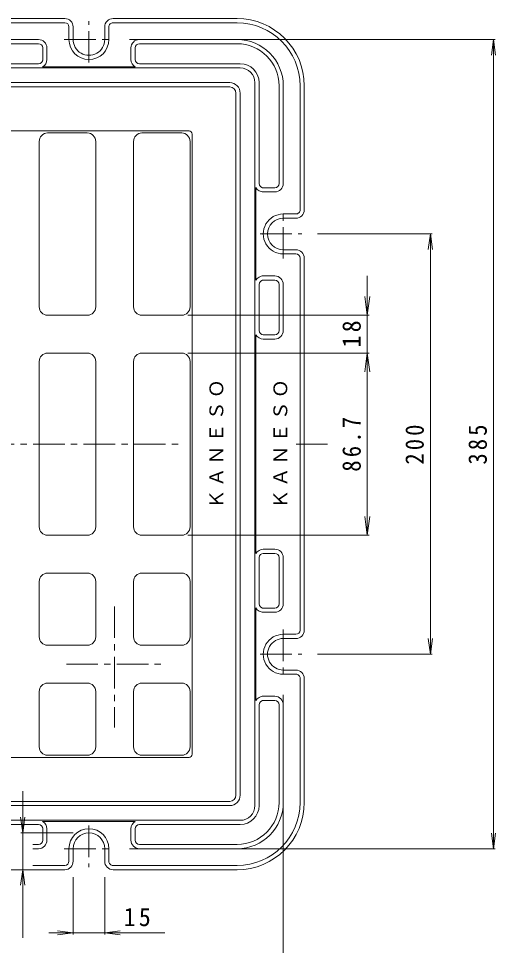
# Model space of a CAD drawing. Units: millimetres, scale not verified. Extents: x -475 to 527, y -404 to 346.
# Drawn here: x -195.3 to 31.7, y -144.8 to 296.2 of the extents above; entities that cross this region are included whole.
import ezdxf

# ---------------------------------------------------------------- set-up
doc = ezdxf.new("R2010")
doc.units = ezdxf.units.MM
doc.header["$LTSCALE"] = 3
doc.linetypes.add('CHAIN1', pattern=[8, 5, -1, 1, -1])
for name, color, linetype, lineweight in [('0-0_通り芯', 3, 'Continuous', 9), ('0-1_躯体', 2, 'Continuous', 9), ('0-2_仕上', 6, 'Continuous', 9), ('0-4_その他', 7, 'Continuous', 9)]:
    doc.layers.add(name, color=color, linetype=linetype, lineweight=lineweight)
doc.styles.add('ＭＳ ゴシック', font='')
doc.styles.get('ＭＳ ゴシック').set_extended_font_data('MS Gothic')

msp = doc.modelspace()

# ---------------------------------------------------------------- linework, layer by layer
at = {"layer": '0-0_通り芯'}
for p, q in [((-428.803, 263.747), (-94.803, 263.747)), ((-91.803, 260.747), (-91.803, -73.253)), ((-409.453, 242.797), (-114.153, 242.797)), ((-162.553, 241.797), (-181.453, 241.797)), ((-136.553, 241.797), (-117.653, 241.797)), ((-112.653, 241.297), (-112.653, -53.803)), ((-185.453, 237.797), (-185.453, 159.097)), ((-158.553, 237.797), (-158.553, 159.097)), ((-140.553, 159.097), (-140.553, 237.797)), ((-113.653, 159.097), (-113.653, 237.797)), ((-181.453, 155.097), (-162.553, 155.097)), ((-136.553, 155.097), (-117.653, 155.097)), ((-181.453, 137.097), (-162.553, 137.097)), ((-136.553, 137.097), (-117.653, 137.097)), ((-185.453, 133.097), (-185.453, 54.397)), ((-158.553, 133.097), (-158.553, 54.397)), ((-140.553, 133.097), (-140.553, 54.397)), ((-113.653, 133.097), (-113.653, 54.397)), ((-181.453, 50.397), (-162.553, 50.397)), ((-136.553, 50.397), (-117.653, 50.397)), ((-181.453, 32.397), (-162.553, 32.397)), ((-136.553, 32.397), (-117.653, 32.397)), ((-185.453, 2.047), (-185.453, 28.397)), ((-158.553, 2.047), (-158.553, 28.397)), ((-140.553, 2.047), (-140.553, 28.397)), ((-113.653, 2.047), (-113.653, 28.397)), ((-181.453, -1.953), (-162.553, -1.953)), ((-117.653, -1.953), (-136.553, -1.953)), ((-162.553, -19.953), (-181.453, -19.953)), ((-117.653, -19.953), (-136.553, -19.953)), ((-185.453, -23.953), (-185.453, -50.303)), ((-158.553, -23.953), (-158.553, -50.303)), ((-140.553, -23.953), (-140.553, -50.303)), ((-113.653, -23.953), (-113.653, -50.303)), ((-409.453, -55.303), (-114.153, -55.303)), ((-162.553, -54.303), (-181.453, -54.303)), ((-136.553, -54.303), (-117.653, -54.303)), ((-428.803, -76.253), (-94.803, -76.253))]:
    msp.add_line(p, q, dxfattribs=at)
at = {"layer": '0-0_通り芯', "linetype": 'CHAIN1'}
for p, q in [((-404.33, 93.747), (-118.581, 93.747)), ((-63.243, 93.747), (-48.066, 93.747))]:
    msp.add_line(p, q, dxfattribs=at)
at = {"layer": '0-0_通り芯'}
for centre, radius, start, end in [((-94.803, 260.747), 3, 0, 90), ((-114.153, 241.297), 1.5, 0, 90), ((-181.453, 237.797), 4, 90, 180), ((-162.553, 237.797), 4, 0, 90), ((-136.553, 237.797), 4, 90, 180), ((-117.653, 237.797), 4, 0, 90), ((-181.453, 159.097), 4, 180, 270), ((-162.553, 159.097), 4, 270, 0), ((-136.553, 159.097), 4, 180, 270), ((-117.653, 159.097), 4, 270, 0), ((-181.453, 133.097), 4, 90, 180), ((-162.553, 133.097), 4, 0, 90), ((-136.553, 133.097), 4, 90, 180), ((-117.653, 133.097), 4, 0, 90), ((-181.453, 54.397), 4, 180, 270), ((-162.553, 54.397), 4, 270, 0), ((-136.553, 54.397), 4, 180, 270), ((-117.653, 54.397), 4, 270, 0), ((-181.453, 28.397), 4, 90, 180), ((-162.553, 28.397), 4, 0, 90), ((-136.553, 28.397), 4, 90, 180), ((-117.653, 28.397), 4, 0, 90), ((-181.453, 2.047), 4, 180, 270), ((-162.553, 2.047), 4, 270, 0), ((-136.553, 2.047), 4, 180, 270), ((-117.653, 2.047), 4, 270, 0), ((-181.453, -23.953), 4, 90, 180), ((-162.553, -23.953), 4, 0, 90), ((-136.553, -23.953), 4, 90, 180), ((-117.653, -23.953), 4, 0, 90), ((-181.453, -50.303), 4, 180, 270), ((-162.553, -50.303), 4, 270, 0), ((-136.553, -50.303), 4, 180, 270), ((-117.653, -50.303), 4, 270, 0), ((-114.153, -53.803), 1.5, 270, 0), ((-94.803, -73.253), 3, 270, 0)]:
    msp.add_arc(centre, radius, start, end, dxfattribs=at)
at = {"layer": '0-1_躯体'}
for p, q in [((-173.303, 296.247), (-350.303, 296.247)), ((-150.303, 296.247), (-91.303, 296.247)), ((-173.303, 294.247), (-350.303, 294.247)), ((-171.303, 292.247), (-171.303, 286.247)), ((-169.303, 286.247), (-169.303, 292.247)), ((-154.303, 286.247), (-154.303, 292.247)), ((-152.303, 292.247), (-152.303, 286.247)), ((-150.303, 294.247), (-91.303, 294.247)), ((-185.803, 286.247), (-227.803, 286.247)), ((-227.803, 284.247), (-185.803, 284.247)), ((-137.803, 286.247), (-91.303, 286.247)), ((-91.303, 284.247), (-137.803, 284.247)), ((-183.803, 276.247), (-183.803, 282.247)), ((-181.803, 282.247), (-181.803, 276.247)), ((-141.803, 282.247), (-141.803, 276.747)), ((-139.803, 276.747), (-139.803, 282.247)), ((-185.803, 274.747), (-227.803, 274.747)), ((-137.803, 274.747), (-89.803, 274.747)), ((-433.803, 272.747), (-89.803, 272.747)), ((-139.74, 273.247), (-183.867, 273.247)), ((-94.803, 265.747), (-428.803, 265.747)), ((-82.803, 265.747), (-82.803, 93.747)), ((-80.803, 217.747), (-80.803, 265.747)), ((-89.803, -73.253), (-89.803, 260.747)), ((-71.303, 264.247), (-71.303, 217.747)), ((-69.303, 217.747), (-69.303, 264.247)), ((-61.303, 205.247), (-61.303, 264.247)), ((-59.303, 205.247), (-59.303, 264.247)), ((-82.303, 215.811), (-82.303, 171.684)), ((-79.303, 215.747), (-73.303, 215.747)), ((-73.303, 213.747), (-79.303, 213.747)), ((-63.303, 203.247), (-69.303, 203.247)), ((-69.303, 201.247), (-63.303, 201.247)), ((-69.303, 186.247), (-63.303, 186.247)), ((-63.303, 184.247), (-69.303, 184.247)), ((-61.303, 93.747), (-61.303, 182.247)), ((-59.303, 93.747), (-59.303, 182.247)), ((-73.303, 173.747), (-79.303, 173.747)), ((-80.803, 169.747), (-80.803, 147.747)), ((-79.303, 171.747), (-73.303, 171.747)), ((-71.303, 169.747), (-71.303, 147.747)), ((-69.303, 147.747), (-69.303, 169.747)), ((-82.303, 41.683), (-82.303, 145.811)), ((-78.803, 145.747), (-73.303, 145.747)), ((-78.803, 143.747), (-73.303, 143.747)), ((-82.803, -78.253), (-82.803, 93.747)), ((-61.303, 93.747), (-61.303, 5.247)), ((-59.303, 93.747), (-59.303, 5.247)), ((-80.803, 17.747), (-80.803, 39.747)), ((-78.803, 43.747), (-73.303, 43.747)), ((-78.803, 41.747), (-73.303, 41.747)), ((-71.303, 17.747), (-71.303, 39.747)), ((-69.303, 39.747), (-69.303, 17.747)), ((-82.303, -28.316), (-82.303, 15.811)), ((-79.303, 15.747), (-73.303, 15.747)), ((-73.303, 13.747), (-79.303, 13.747)), ((-63.303, 3.247), (-69.303, 3.247)), ((-69.303, 1.247), (-63.303, 1.247)), ((-69.303, -13.753), (-63.303, -13.753)), ((-63.303, -15.753), (-69.303, -15.753)), ((-61.303, -17.753), (-61.303, -76.753)), ((-59.303, -17.753), (-59.303, -76.753)), ((-73.303, -26.253), (-79.303, -26.253)), ((-80.803, -30.253), (-80.803, -78.253)), ((-79.303, -28.253), (-73.303, -28.253)), ((-71.303, -76.753), (-71.303, -30.253)), ((-69.303, -30.253), (-69.303, -76.753)), ((-94.803, -78.253), (-428.803, -78.253)), ((-433.803, -85.253), (-89.803, -85.253)), ((-185.803, -87.253), (-337.803, -87.253)), ((-139.74, -85.753), (-183.867, -85.753)), ((-137.803, -87.253), (-89.803, -87.253)), ((-183.803, -88.753), (-183.803, -94.753)), ((-181.803, -94.753), (-181.803, -88.753)), ((-141.803, -94.753), (-141.803, -89.253)), ((-139.803, -89.253), (-139.803, -94.753)), ((-188.543, -96.753), (-185.803, -96.753)), ((-91.303, -96.753), (-137.803, -96.753)), ((-185.803, -98.753), (-188.543, -98.753)), ((-171.303, -104.753), (-171.303, -98.753)), ((-169.303, -98.753), (-169.303, -104.753)), ((-154.303, -98.753), (-154.303, -104.753)), ((-152.303, -104.753), (-152.303, -98.753)), ((-137.803, -98.753), (-91.303, -98.753)), ((-173.303, -108.753), (-350.303, -108.753)), ((-173.303, -106.753), (-188.543, -106.753)), ((-150.303, -106.753), (-91.303, -106.753)), ((-150.303, -108.753), (-91.303, -108.753))]:
    msp.add_line(p, q, dxfattribs=at)
at = {"layer": '0-1_躯体', "linetype": 'CHAIN1'}
for p, q in [((-161.803, 275.272), (-161.803, 295.007)), ((-173.556, 286.247), (-150.062, 286.247)), ((-69.303, 181.994), (-69.303, 205.489)), ((-80.278, 193.747), (-60.544, 193.747)), ((-69.303, 5.5), (-69.303, -17.995)), ((-80.278, -6.253), (-60.544, -6.253)), ((-161.803, -87.778), (-161.803, -107.512)), ((-173.556, -98.753), (-150.062, -98.753))]:
    msp.add_line(p, q, dxfattribs=at)
at = {"layer": '0-1_躯体'}
for centre, radius, start, end in [((-173.303, 292.247), 4, 0, 90), ((-150.303, 292.247), 4, 90, 180), ((-91.303, 264.247), 32, 0.00009, 90), ((-173.303, 292.247), 2, 0.00024, 90), ((-150.303, 292.247), 2, 90, 180.00024), ((-91.303, 264.247), 30, 0.00011, 90), ((-185.803, 282.247), 4, 0, 90), ((-185.803, 282.247), 2, 0, 90), ((-161.803, 286.247), 9.5, 180.00032, 0.00032), ((-161.803, 286.247), 7.5, 180.00034, 0.00034), ((-137.803, 282.247), 4, 90, 180), ((-137.803, 282.247), 2, 90, 180), ((-91.303, 264.247), 22, 0.00014, 90), ((-91.303, 264.247), 20, 0.00012, 90), ((-185.803, 276.747), 2, 270, 0), ((-185.803, 276.747), 4, 298.95522, 0), ((-137.803, 276.747), 4, 180, 241.04478), ((-137.803, 276.747), 2, 180.00024, 270), ((-89.803, 265.747), 9, 0.00006, 90), ((-89.803, 265.747), 7, 0.00014, 90), ((-94.803, 260.747), 5, 0, 90), ((-78.803, 217.747), 2, 180, 270), ((-73.303, 217.747), 2, 270, 0), ((-73.303, 217.747), 4, 270, 0), ((-78.803, 217.747), 4, 208.95522, 270), ((-69.303, 193.747), 9.5, 89.99989, 269.99989), ((-63.303, 205.247), 2, 269.99976, 0), ((-63.303, 205.247), 4, 270, 0), ((-69.303, 193.747), 7.5, 89.99994, 269.99994), ((-63.303, 182.247), 4, 0, 90), ((-63.303, 182.247), 2, 0, 89.99976), ((-78.803, 169.747), 4, 90, 151.04478), ((-73.303, 169.747), 4, 0, 90), ((-78.803, 169.747), 2, 90, 180), ((-73.303, 169.747), 2, 0, 90), ((-78.803, 147.747), 4, 208.95004, 270), ((-78.803, 147.747), 2, 180, 270), ((-73.303, 147.747), 2, 270, 0), ((-73.303, 147.747), 4, 270, 0), ((-78.803, 39.747), 4, 90, 151.04996), ((-78.803, 39.747), 2, 90, 180), ((-73.303, 39.747), 4, 0, 90), ((-73.303, 39.747), 2, 0, 90), ((-78.803, 17.747), 2, 180, 270), ((-73.303, 17.747), 2, 270, 0), ((-73.303, 17.747), 4, 270, 0), ((-78.803, 17.747), 4, 208.95522, 270), ((-63.303, 5.247), 4, 270, 0), ((-63.303, 5.247), 2, 270.00024, 0), ((-69.303, -6.253), 9.5, 90.00011, 270.00011), ((-69.303, -6.253), 7.5, 90.00006, 270.00006), ((-63.303, -17.753), 4, 0, 90), ((-63.303, -17.753), 2, 0, 90.00024), ((-78.803, -30.253), 4, 90, 151.04478), ((-73.303, -30.253), 4, 0, 90), ((-78.803, -30.253), 2, 90, 180), ((-73.303, -30.253), 2, 0, 90), ((-94.803, -73.253), 5, 270, 0), ((-91.303, -76.753), 22, 270, 359.99986), ((-91.303, -76.753), 20, 270, 359.99988), ((-91.303, -76.753), 32, 270, 359.99991), ((-91.303, -76.753), 30, 270, 359.99989), ((-89.803, -78.253), 7, 270, 359.99986), ((-89.803, -78.253), 9, 270, 359.99994), ((-185.803, -89.253), 2, 0, 90), ((-185.803, -89.253), 4, 359.99988, 61.04466), ((-137.803, -89.253), 4, 118.95509, 179.99988), ((-137.803, -89.253), 2, 90, 179.99976), ((-161.803, -98.753), 9.5, 359.99979, 179.99979), ((-161.803, -98.753), 7.5, 359.9998, 179.9998), ((-185.803, -94.753), 2, 270, 0), ((-185.803, -94.753), 4, 269.99988, 359.99988), ((-137.803, -94.753), 4, 179.99988, 269.99988), ((-137.803, -94.753), 2, 180, 270), ((-173.303, -104.753), 4, 269.99988, 359.99988), ((-173.303, -104.753), 2, 270, 359.99976), ((-150.303, -104.753), 4, 179.99988, 269.99988), ((-150.303, -104.753), 2, 179.99976, 270)]:
    msp.add_arc(centre, radius, start, end, dxfattribs=at)
at = {"layer": '0-2_仕上', "linetype": 'CHAIN1'}
for p, q in [((-149.553, 16.513), (-149.553, -41.16)), ((-172.51, -10.953), (-125.651, -10.953))]:
    msp.add_line(p, q, dxfattribs=at)
at = {"layer": '0-4_その他'}
for p, q in [((-142.562, 286.247), (31.597, 286.247)), ((30.697, 286.247), (29.718, 278.811)), ((30.697, -98.753), (30.697, 286.247)), ((30.697, 286.247), (31.676, 278.811)), ((-53.044, 193.747), (1.597, 193.747)), ((0.697, 193.747), (-0.282, 186.311)), ((0.697, -6.253), (0.697, 193.747)), ((0.697, 193.747), (1.676, 186.311)), ((-29.303, 50.397), (-29.303, 173.872)), ((-29.303, 155.097), (-30.478, 164.02)), ((-29.303, 155.097), (-28.129, 164.02)), ((-114.653, 155.097), (-28.403, 155.097)), ((-114.653, 137.097), (-28.403, 137.097)), ((-29.303, 137.097), (-30.478, 128.174)), ((-29.303, 137.097), (-28.129, 128.174)), ((-29.303, 50.397), (-30.478, 59.32)), ((-29.303, 50.397), (-28.129, 59.32)), ((-114.653, 50.397), (-28.403, 50.397)), ((0.697, -6.253), (-0.282, 1.183)), ((0.697, -6.253), (1.676, 1.183)), ((-53.044, -6.253), (1.597, -6.253)), ((-69.303, -25.495), (-69.303, -199.653)), ((-193.303, -71.446), (-193.303, -141.244)), ((-193.303, -91.253), (-194.282, -83.817)), ((-193.303, -91.253), (-192.324, -83.817)), ((-169.303, -91.253), (-194.203, -91.253)), ((30.697, -98.753), (29.718, -91.317)), ((30.697, -98.753), (31.676, -91.317)), ((-142.562, -98.753), (31.597, -98.753)), ((-193.303, -108.753), (-194.282, -116.189)), ((-193.303, -108.753), (-192.324, -116.189)), ((-169.303, -112.253), (-169.303, -139.653)), ((-154.303, -112.253), (-154.303, -139.653)), ((-125.627, -138.753), (-180.86, -138.753)), ((-169.303, -138.753), (-176.739, -137.774)), ((-169.303, -138.753), (-176.739, -139.732)), ((-154.303, -138.753), (-146.867, -137.774)), ((-154.303, -138.753), (-146.867, -139.732))]:
    msp.add_line(p, q, dxfattribs=at)

# ---------------------------------------------------------------- texts
at = {"layer": '0-0_通り芯', "color": 7, "insert": (-97.728, 62.997), "char_height": 6.598, "attachment_point": 7, "rotation": 90, "style": 'ＭＳ ゴシック'}
msp.add_mtext('\\T1.17;ＫＡＮＥＳＯ', dxfattribs=at)
at = {"layer": '0-1_躯体', "color": 7, "insert": (-67.281, 62.997), "char_height": 6.598, "attachment_point": 7, "rotation": 90, "style": 'ＭＳ ゴシック'}
msp.add_mtext('\\T1.17;ＫＡＮＥＳＯ', dxfattribs=at)
at = {"layer": '0-4_その他', "color": 2, "char_height": 8.798, "attachment_point": 7, "rotation": 90, "style": 'ＭＳ ゴシック'}
for s, insert in [('\\T1.27;\\W0.95;18', (-32.303, 139.722)), ('\\T1.28;\\W0.9;86.7', (-32.303, 80.622)), ('\\T1.27;\\W0.9;200', (-2.303, 83.997)), ('\\T1.27;\\W0.9;385', (27.697, 83.997))]:
    msp.add_mtext(s, dxfattribs=dict(at, insert=insert))
at = {"layer": '0-4_その他', "color": 2, "insert": (-145.277, -135.753), "char_height": 8.798, "attachment_point": 7, "style": 'ＭＳ ゴシック'}
msp.add_mtext('\\T1.27;\\W0.95;15', dxfattribs=at)

doc.saveas('drawing.dxf')
